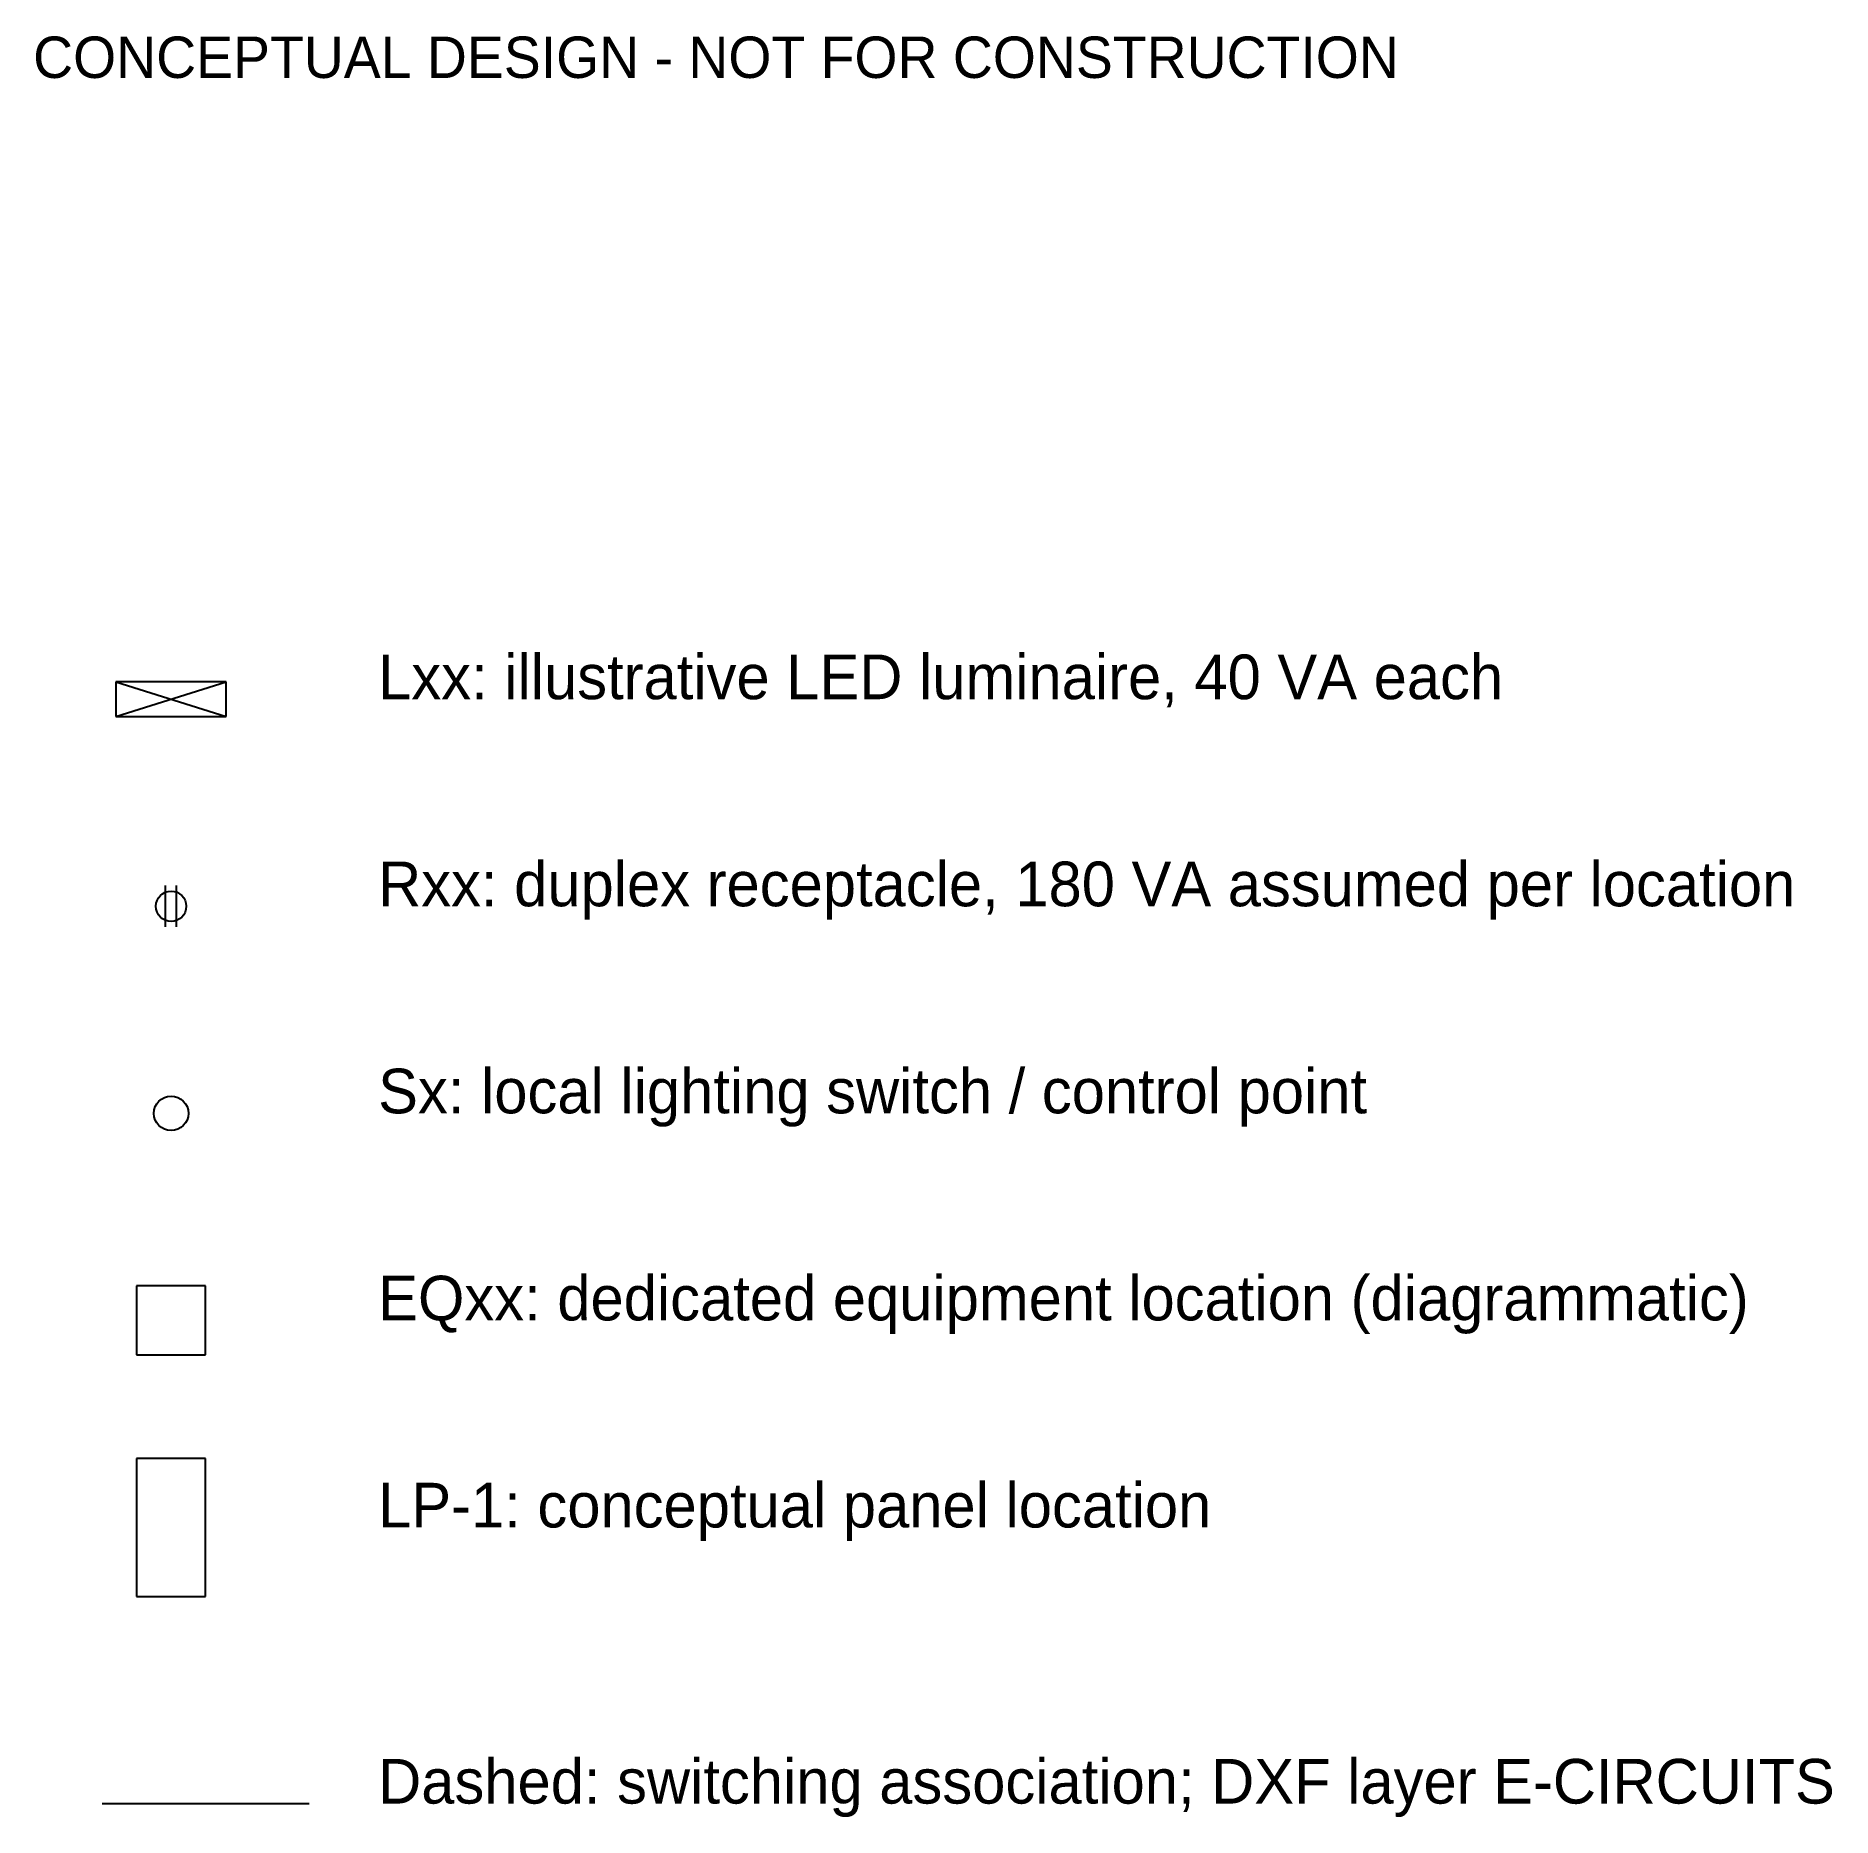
# Model space of a CAD drawing. Header units: feet. Extents: x 0 to 26.1, y 11.8 to 37.6.
import ezdxf

# ---------------------------------------------------------------- set-up
doc = ezdxf.new("R2010")
doc.units = ezdxf.units.FT
for name, color, linetype in [('E-CIRCUITS', 6, 'Continuous'), ('E-LIGHTING', 3, 'Continuous'), ('E-POWER', 4, 'Continuous'), ('E-SWITCHES', 2, 'Continuous'), ('E-TEXT', 7, 'Continuous')]:
    doc.layers.add(name, color=color, linetype=linetype)

msp = doc.modelspace()

# ---------------------------------------------------------------- linework, layer by layer
at = {"layer": 'E-CIRCUITS'}
msp.add_line((1, 12), (4, 12), dxfattribs=at)
at = {"layer": 'E-LIGHTING'}
for p, q in [((2.8, 28.25), (1.2, 28.25)), ((1.2, 28.25), (1.2, 27.75)), ((1.2, 27.75), (2.8, 28.25)), ((1.2, 28.25), (2.8, 27.75)), ((2.8, 27.75), (2.8, 28.25)), ((1.2, 27.75), (2.8, 27.75))]:
    msp.add_line(p, q, dxfattribs=at)
at = {"layer": 'E-POWER'}
for p, q in [((1.92, 24.7), (1.92, 25.3)), ((2.08, 24.7), (2.08, 25.3)), ((2.5, 19.5), (1.5, 19.5)), ((1.5, 19.5), (1.5, 18.5)), ((2.5, 18.5), (2.5, 19.5)), ((1.5, 18.5), (2.5, 18.5)), ((2.5, 17), (1.5, 17)), ((1.5, 17), (1.5, 15)), ((2.5, 15), (2.5, 17)), ((1.5, 15), (2.5, 15))]:
    msp.add_line(p, q, dxfattribs=at)
msp.add_circle((2, 25), 0.22, dxfattribs=at)
at = {"layer": 'E-SWITCHES'}
msp.add_circle((2, 22), 0.25, dxfattribs=at)

# ---------------------------------------------------------------- texts
at = {"layer": 'E-TEXT'}
for s, height, p in [('CONCEPTUAL DESIGN - NOT FOR CONSTRUCTION', 0.6, (0, 37)), ('Lxx: illustrative LED luminaire, 40 VA each', 0.64706, (5, 28)), ('Rxx: duplex receptacle, 180 VA assumed per location', 0.64706, (5, 25)), ('Sx: local lighting switch / control point', 0.64706, (5, 22)), ('EQxx: dedicated equipment location (diagrammatic)', 0.64706, (5, 19)), ('LP-1: conceptual panel location', 0.64706, (5, 16)), ('Dashed: switching association; DXF layer E-CIRCUITS', 0.64706, (5, 12))]:
    msp.add_text(s, height=height, dxfattribs=at).set_placement(p)

doc.saveas('drawing.dxf')
